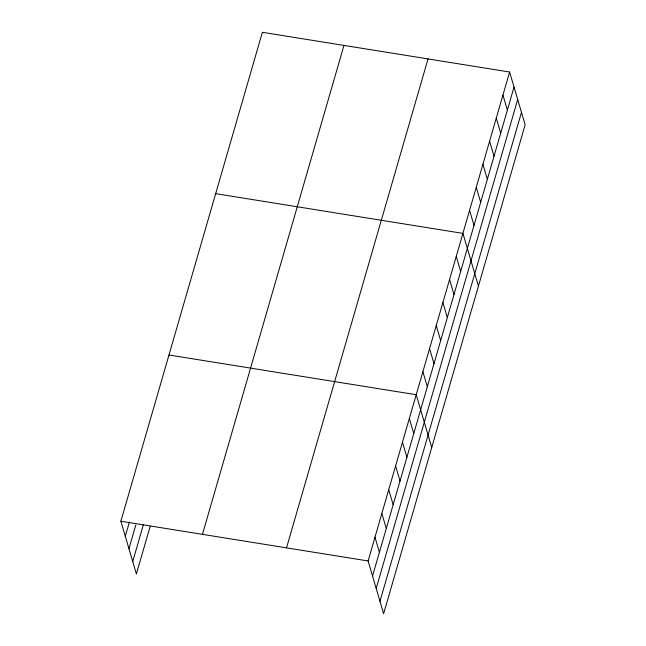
<?xml version="1.0" encoding="UTF-8"?>
<svg xmlns="http://www.w3.org/2000/svg" width="646" height="646" viewBox="0 0 646 646"><rect width="100%" height="100%" fill="white"/><g stroke="black" fill="none" stroke-linecap="round" stroke-linejoin="round"><path stroke-width="0.97" d="M150.13 526.474L136.387 573.971L120.867 521.241L262.373 32.3L509.613 72.029L525.133 124.759L383.627 613.7L368.107 560.97L509.613 72.029M125.292 536.285L129.418 522.033M128.958 548.72L135.83 524.972M132.729 561.535L143.444 524.487M202.456 534.355L343.963 45.414M286.517 547.865L428.023 58.915M372.532 576.014L514.038 87.065M376.198 588.449L517.696 99.508M379.969 601.264L521.475 112.315M215.675 193.655L462.916 233.384L478.436 286.105M168.977 355.001L416.218 394.73L431.738 447.46M120.867 521.241L368.107 560.97M502.943 95.075L507.368 110.119M496.273 118.129L500.698 133.165M489.603 141.175L494.028 156.219M482.933 164.229L487.359 179.265M476.255 187.283L480.689 202.319M469.585 210.33L474.011 225.365M456.246 256.43L460.671 271.465M449.576 279.484L454.001 294.519M442.906 302.53L447.331 317.566M436.236 325.584L440.661 340.62M429.566 348.63L433.991 363.666M422.888 371.684L427.321 386.72M409.346 418.479L413.771 433.523M402.474 442.227L406.899 457.271M395.602 465.976L400.027 481.02M388.731 489.725L393.156 504.768M381.859 513.473L386.284 528.517M374.979 537.222L379.412 552.265"/></g></svg>
